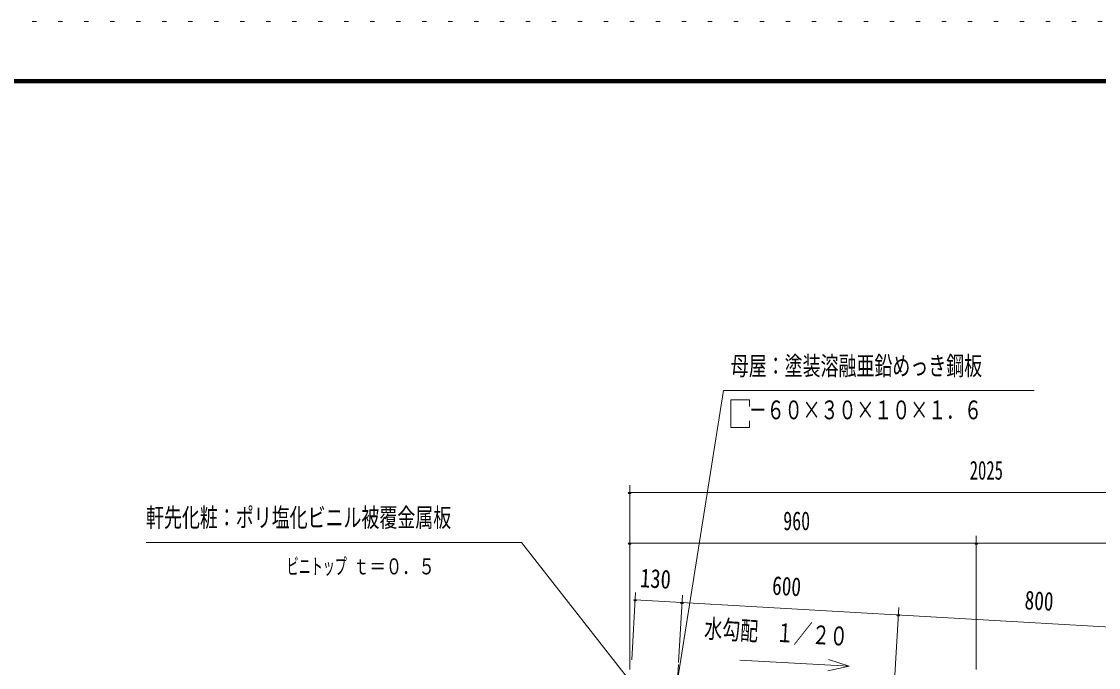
# Model space of a CAD drawing. Units: millimetres, scale not verified. Extents: x -23449 to 23452, y -10500 to 10500.
# Drawn here: x 9878 to 17336, y 6029 to 10500 of the extents above; entities that cross this region are included whole.
import ezdxf
from ezdxf.enums import TextEntityAlignment as Align

# ---------------------------------------------------------------- set-up
doc = ezdxf.new("R2010")
doc.units = ezdxf.units.MM
doc.header["$LTSCALE"] = 60
doc.linetypes.add('USER3', pattern=[24, 12, -5, 2, -5])
doc.linetypes.add('USER4', pattern=[3, 0.5, -2.5])
for name, color, linetype, lineweight in [('0-8_2-2CENTER', 3, 'USER3', 18), ('0-A_2-5DIM', 3, 'Continuous', 18), ('0-C_F-F', 5, 'Continuous', 18), ('0-D_F-E_J_ADD', 5, 'USER4', 18)]:
    doc.layers.add(name, color=color, linetype=linetype, lineweight=lineweight)
doc.styles.add('ＭＳ ゴシック', font='')
doc.styles.get('ＭＳ ゴシック').set_extended_font_data('MS Gothic')

msp = doc.modelspace()

# ---------------------------------------------------------------- linework, layer by layer
at = {"layer": '0-8_2-2CENTER'}
msp.add_line((14419.45, 5904.69), (14427.76, 6048.73), dxfattribs=at)
at = {"layer": '0-A_2-5DIM'}
for p, q in [((14100.21, 7239.93), (14080.21, 7239.93)), ((14090.21, 6014.93), (14090.21, 7289.93)), ((14090.21, 7239.93), (19152.71, 7239.93)), ((16490.2, 6014.93), (16490.2, 6939.93)), ((14100.21, 6889.93), (14080.21, 6889.93)), ((19152.71, 6889.93), (14090.21, 6889.93)), ((16500.2, 6889.93), (16480.2, 6889.93)), ((14131, 6547.83), (14104.11, 6081.53)), ((14138.12, 6497.91), (14118.12, 6497.91)), ((14128.12, 6497.91), (17946.78, 6277.73)), ((14428.57, 6062.83), (14455.46, 6529.12)), ((14462.58, 6479.2), (14442.58, 6479.2)), ((15926.09, 5976.48), (15952.97, 6442.77)), ((15960.1, 6392.86), (15940.1, 6392.86)), ((15462.5, 6006.45), (15609.39, 6036.87))]:
    msp.add_line(p, q, dxfattribs=at)
for points in [[(16890.21, 7944.93), (14740.21, 7944.93), (14397.97, 5793.73)], [(14790.21, 7689.92), (14790.21, 7881.36), (14918.99, 7881.36), (14918.99, 7834.55)], [(14918.99, 7736.74), (14918.99, 7689.92), (14790.21, 7689.92)], [(14101.15, 5924.67), (13340.21, 6894.93), (10740.21, 6894.93)], [(14853.54, 6080.45), (15609.39, 6036.87), (15466.97, 6083.97)]]:
    msp.add_lwpolyline(points, dxfattribs=at)
for centre in [(14090.21, 7239.93), (14090.21, 6889.93), (16490.2, 6889.93), (14128.12, 6497.91), (14452.58, 6479.2), (15950.1, 6392.86)]:
    msp.add_arc(centre, 10, 180, 0, dxfattribs=at)
at = {"layer": '0-C_F-F'}
for points in [[(22951.62, -10000), (-5748.38, -10000), (-5748.38, 10100), (22951.62, 10100)], [(22949.12, -9997.5), (-5745.88, -9997.5), (-5745.88, 10097.5), (22949.12, 10097.5)], [(22946.62, -9995), (22946.62, 10095), (-5743.38, 10095), (-5743.38, -9995)], [(22944.12, -9992.5), (-5740.88, -9992.5), (-5740.88, 10092.5), (22944.12, 10092.5)], [(22941.62, -9990), (22941.62, 10090), (-5738.38, 10090), (-5738.38, -9990)], [(22939.12, -9987.5), (-5735.88, -9987.5), (-5735.88, 10087.5), (22939.12, 10087.5)], [(22936.62, -9985), (22936.62, 10085), (-5733.38, 10085), (-5733.38, -9985)], [(22934.12, -9982.5), (-5730.88, -9982.5), (-5730.88, 10082.5), (22934.12, 10082.5)], [(22931.62, -9980), (-5728.38, -9980), (-5728.38, 10080), (22931.62, 10080)], [(22929.12, -9977.5), (-5725.88, -9977.5), (-5725.88, 10077.5), (22929.12, 10077.5)], [(22926.62, -9975), (22926.62, 10075), (-5723.38, 10075), (-5723.38, -9975)]]:
    msp.add_lwpolyline(points, close=True, dxfattribs=at)
at = {"layer": '0-D_F-E_J_ADD'}
msp.add_lwpolyline([(23451.62, -10500), (-6248.38, -10500), (-6248.38, 10500), (23451.62, 10500)], close=True, dxfattribs=at)

# ---------------------------------------------------------------- texts
at = {"layer": '0-A_2-5DIM', "color": 7, "style": 'ＭＳ ゴシック'}
for s, height, width, p in [('母屋：塗装溶融亜鉛めっき鋼板', 130.2, 0.7, (14790.21, 8012.7)), ('\u3000－６０×３０×１０×１．６', 130.2, 0.7, (14790.21, 7707.69)), ('2025', 130.2, 0.65, (16444.78, 7289.93)), ('軒先化粧：ポリ塩化ビニル被覆金属板', 130.2, 0.7, (10740.21, 6962.69)), ('960', 130.2, 0.7, (15153.38, 6939.93)), ('ビニトップ ', 110.7, 0.55, (11715.21, 6639.93)), ('ｔ＝０．５', 110.7, 0.75, (12174.48, 6639.93))]:
    msp.add_text(s, height=height, dxfattribs=dict(at, width=width)).set_placement(p, align=Align.BOTTOM_LEFT)
for s, width, p in [('130', 0.8, (14157.04, 6546.33)), ('600', 0.75, (15071.58, 6493.6)), ('800', 0.75, (16820.12, 6392.78)), ('水勾配\u3000１／２０', 0.7, (14601.5, 6196.6))]:
    msp.add_text(s, height=130.2, rotation=356.7, dxfattribs=dict(at, width=width)).set_placement(p, align=Align.BOTTOM_LEFT)

doc.saveas('drawing.dxf')
